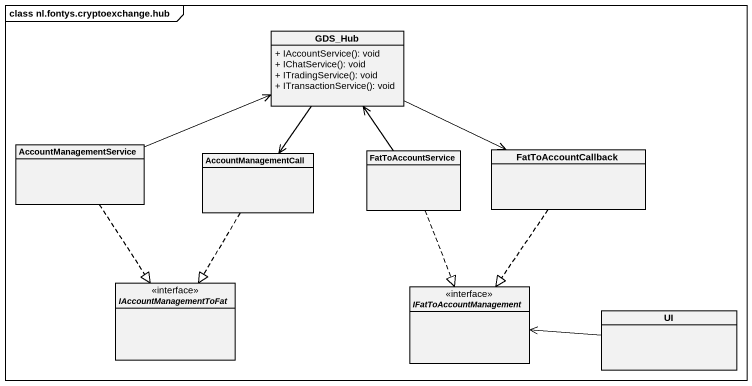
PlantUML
@startuml
mainframe class nl.fontys.cryptoexchange.hub
hide circle
hide empty members
skinparam classAttributeIconSize 0
class GDS_Hub {
  + IAccountService(): void
  + IChatService(): void
  + ITradingService(): void
  + ITransactionService(): void
}
class AccountManagementService
class AccountManagementCall
class FatToAccountService
class FatToAccountCallback
interface IAccountManagementToFat
interface IFatToAccountManagement
class UI
GDS_Hub --> AccountManagementCall
GDS_Hub -right-> FatToAccountCallback
AccountManagementService -right-> GDS_Hub
AccountManagementService ..|> IAccountManagementToFat
AccountManagementCall ..|> IAccountManagementToFat
FatToAccountService -up-> GDS_Hub
FatToAccountService ..|> IFatToAccountManagement
FatToAccountCallback ..|> IFatToAccountManagement
UI -left-> IFatToAccountManagement
@enduml
